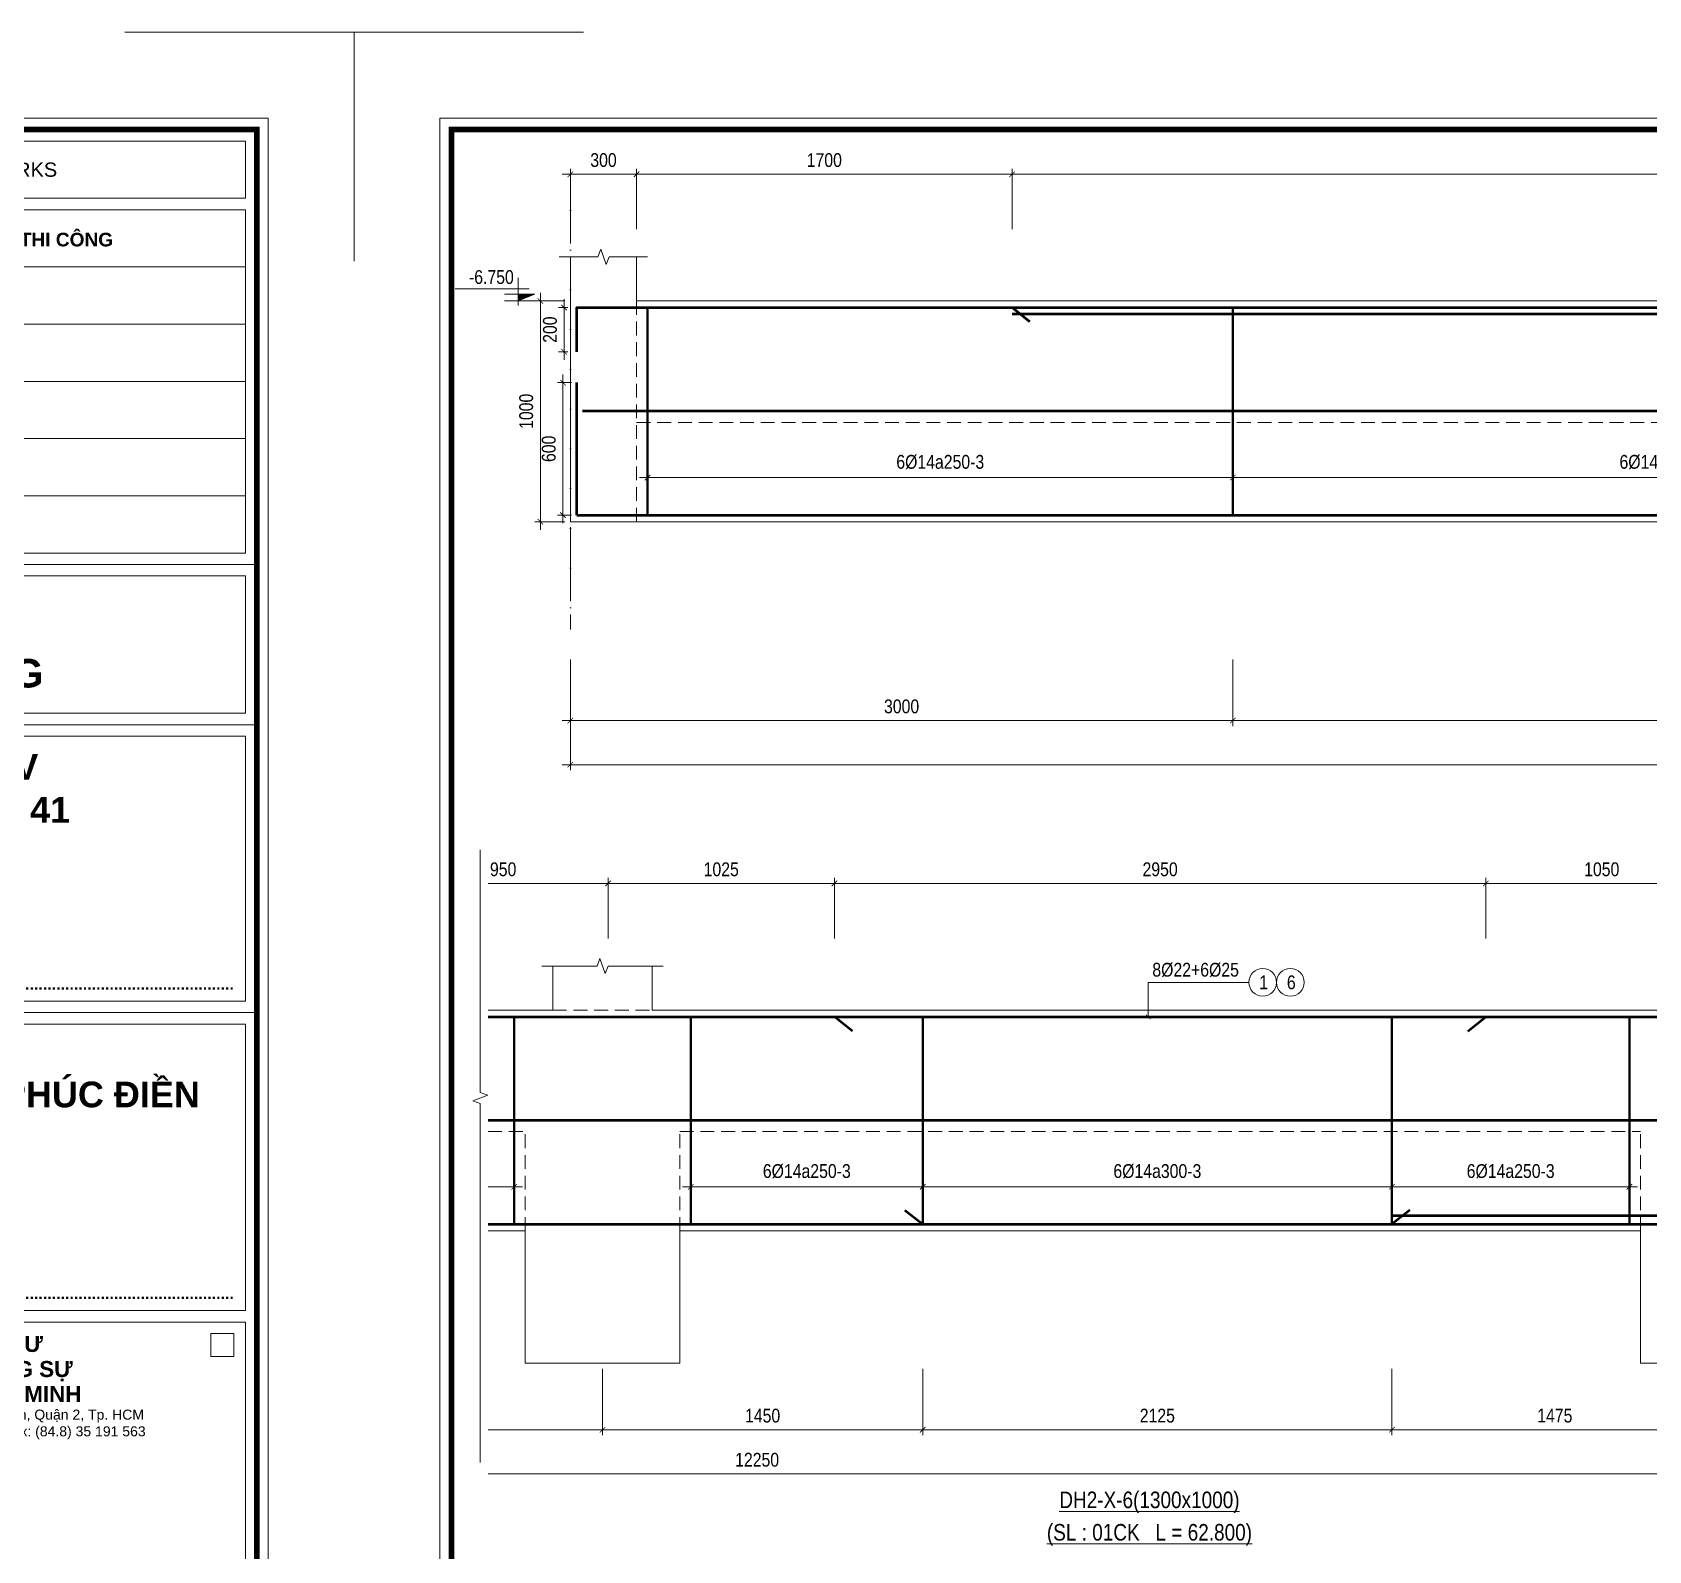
# Model space of a CAD drawing. Header units: millimetres. Extents: x 3014920 to 3563667, y -1638653 to -1356471.
# Drawn here: x 3104352 to 3111672, y -1592806 to -1585927 of the extents above; entities that cross this region are included whole.
import ezdxf
from ezdxf.enums import TextEntityAlignment as Align
from ezdxf.xclip import XClip

# ---------------------------------------------------------------- set-up
doc = ezdxf.new("R2010")
doc.units = ezdxf.units.MM
doc.header["$MEASUREMENT"] = 0
doc.header["$XCLIPFRAME"] = 0
doc.header["$PDMODE"] = 2
for name, pattern in [('6 TANG DIEN HINH 14-15$0$ACAD_ISO10W100', [18, 12, -3, 0, -3]), ('ACAD_ISO04W100', [30, 24, -3, 0, -3]), ('HIDDEN', [0.375, 0.25, -0.125])]:
    doc.linetypes.add(name, pattern=pattern)
doc.layers.get('0').update_dxf_attribs({"lineweight": 9})
doc.layers.get('Defpoints').update_dxf_attribs({"color": 10, "lineweight": 0})
for name, color, linetype, lineweight in [('CDAI', 21, 'Continuous', 40), ('CTHEP', 50, 'Continuous', 50), ('DBAO', 90, 'Continuous', 13), ('DGIONG', 130, 'Continuous', 13), ('HATCH', 154, 'Continuous', 9), ('KTH', 154, 'Continuous', 9), ('Net khuat', 8, 'HIDDEN', 13), ('TEXT', 7, 'Continuous', 15), ('TRUC', 251, 'ACAD_ISO04W100', 9)]:
    doc.layers.add(name, color=color, linetype=linetype, lineweight=lineweight)
doc.layers.add('CHG_XX_Khung ten$0$TKTC', color=1, linetype='Continuous')
doc.styles.add('CHG_XX_Khung ten$0$A1 BORDER$0$ARIAL', font='arial.ttf')
doc.styles.add('CHG_XX_Khung ten$0$A1 BORDER$0$Arial - Bold', font='arialbd.ttf', dxfattribs={"height": 2.5})
doc.styles.add('CHG_XX_Khung ten$0$A1 BORDER$0$Title Block DD$0$Arial - Bold', font='arialbd.ttf', dxfattribs={"height": 2.5})
doc.styles.add('CHG_XX_Khung ten$0$Arial - Bold', font='arialbd.ttf')
doc.styles.add('CHG_XX_Khung ten$0$ArialB', font='arialbd.ttf')
doc.styles.add('Star-HelCon', font='VHELVCN_0.TTF')
doc.styles.add('TTP-HelCon', font='VHELVCN_0.TTF')
doc.styles.add('VNI-HELVE-CONDENSE', font='VHELVCN_0.TTF')
doc.dimstyles.new('kc-25', dxfattribs={"dimtxt": 62.5, "dimasz": 20, "dimexe": 20, "dimexo": 50, "dimgap": 25, "dimtad": 3, "dimdec": 0, "dimzin": 0, "dimdsep": 46, "dimtxsty": 'VNI-HELVE-CONDENSE', "dimblk": 'DIM', "dimcen": 2.5, "dimclrd": 256, "dimclre": 154, "dimclrt": 7, "dimaunit": 1, "dimadec": 0, "dimazin": 0, "dimtfac": 1, "dimtdec": 0, "dimtix": 1, "dimtmove": 0, "dimatfit": 3, "dimldrblk": 'DOT', "dimfxl": 1, "dimtolj": 1, "dimtzin": 0, "dimarcsym": 0})
doc.dimstyles.new('TTP-25', dxfattribs={"dimscale": 25, "dimtxt": 2.5, "dimasz": 1, "dimexe": 1, "dimexo": 1, "dimgap": 0.09, "dimtad": 0, "dimdec": 4, "dimrnd": 1, "dimzin": 9, "dimdsep": 46, "dimtxsty": 'TTP-HelCon', "dimblk": 'ARCHTICK', "dimcen": 0.09, "dimdle": 1.5, "dimclrd": 256, "dimclre": 256, "dimclrt": 7, "dimadec": 0, "dimazin": 0, "dimtfac": 1, "dimtdec": 4, "dimtmove": 0, "dimatfit": 3, "dimldrblk": 'ARCHTICK', "dimfxl": 1, "dimtvp": 1, "dimtolj": 1, "dimtzin": 0, "dimarcsym": 0})

# ---------------------------------------------------------------- blocks, each defined once
blk = doc.blocks.new('2X-5')
at = {"layer": 'CTHEP'}
for p, q in [((23166.24997, 1605.94564), (-6549.3098, 1605.94563)), ((23166.59054, 1145.94564), (-6551.10276, 1145.94563)), ((23166.59054, 685.94564), (-6551.10276, 685.94563))]:
    blk.add_line(p, q, dxfattribs=at)
for points in [[(-6618.1943, 2065.94563), (23263.03284, 2065.94563)], [(-6625.45988, 225.94563), (23270, 225.94564), (23270, 925.94564)]]:
    blk.add_lwpolyline(points, dxfattribs=at)
at = {"layer": 'DBAO', "linetype": 'Continuous'}
blk.add_line((8225, 2095.94563), (15550.0075, 2095.94563), dxfattribs=at)
at = {"layer": 'DBAO', "linetype": 'Continuous', "flags": 128}
blk.add_lwpolyline([(-6499.9997, 2095.94563), (-6650.00163, 2095.94563), (-6650.00163, 195.94563), (23300, 195.94563), (23300, 2095.94563)], dxfattribs=at)
blk = doc.blocks.new('_ArchTick')
at = {"color": 0, "linetype": 'ByBlock', "const_width": 0.15}
blk.add_lwpolyline([(-0.5, -0.5), (0.5, 0.5)], dxfattribs=at)
blk = doc.blocks.new('*D1208')
at = {"layer": 'Defpoints', "color": 0, "transparency": 16777216}
for p in [(-50, 1399), (-50, 1125), (1650, 1125)]:
    blk.add_point(p, dxfattribs=at)
at = {"layer": 'KTH', "lineweight": -2, "transparency": 16777216}
for p, q in [((1687.5, 1399), (-87.5, 1399)), ((-50, 1150), (-50, 1424)), ((1650, 1150), (1650, 1424))]:
    blk.add_line(p, q, dxfattribs=at)
at = {"layer": 'KTH', "lineweight": -2, "transparency": 16777216, "xscale": 25, "yscale": 25, "zscale": 25, "rotation": 180}
blk.add_blockref('_ArchTick', (-50, 1399), dxfattribs=at)
at = {"layer": 'KTH', "lineweight": -2, "transparency": 16777216, "xscale": 25, "yscale": 25, "zscale": 25}
blk.add_blockref('_ArchTick', (1650, 1399), dxfattribs=at)
at = {"layer": 'KTH', "color": 7, "transparency": 16777216, "insert": (800, 1462.8), "char_height": 62.5, "attachment_point": 5, "style": 'TTP-HelCon'}
blk.add_mtext('\\A1;1700', dxfattribs=at)
blk = doc.blocks.new('*D1210')
at = {"layer": 'Defpoints', "color": 0, "transparency": 16777216}
for p in [(0, 222.1), (2650, 222.1), (2650, 25)]:
    blk.add_point(p, dxfattribs=at)
at = {"layer": 'KTH', "lineweight": -2, "transparency": 16777216}
for p, q in [((0, 197.1), (0, 0)), ((2650, 197.1), (2650, 0)), ((-37.5, 25), (2687.5, 25))]:
    blk.add_line(p, q, dxfattribs=at)
at = {"layer": 'KTH', "lineweight": -2, "transparency": 16777216, "xscale": 25, "yscale": 25, "zscale": 25, "rotation": 180}
blk.add_blockref('_ArchTick', (0, 25), dxfattribs=at)
at = {"layer": 'KTH', "lineweight": -2, "transparency": 16777216, "xscale": 25, "yscale": 25, "zscale": 25}
blk.add_blockref('_ArchTick', (2650, 25), dxfattribs=at)
at = {"layer": 'KTH', "color": 7, "transparency": 16777216, "insert": (1325, 94.9), "char_height": 62.5, "attachment_point": 5, "style": 'TTP-HelCon'}
blk.add_mtext('\\A1;6Þ14a250-3', dxfattribs=at)
blk = doc.blocks.new('*D1212')
at = {"layer": 'Defpoints', "color": 0, "transparency": 16777216}
for p in [(-350, 825), (-486, -175), (-350, -175)]:
    blk.add_point(p, dxfattribs=at)
at = {"layer": 'KTH', "lineweight": -2, "transparency": 16777216}
for p, q in [((-375, 825), (-511, 825)), ((-486, 862.5), (-486, -212.5)), ((-375, -175), (-511, -175))]:
    blk.add_line(p, q, dxfattribs=at)
at = {"layer": 'KTH', "lineweight": -2, "transparency": 16777216, "xscale": 25, "yscale": 25, "zscale": 25}
for p, rotation in [((-486, 825), 90), ((-486, -175), 270)]:
    blk.add_blockref('_ArchTick', p, dxfattribs=dict(at, rotation=rotation))
at = {"layer": 'KTH', "color": 7, "transparency": 16777216, "insert": (-549.8, 325), "char_height": 62.5, "attachment_point": 5, "rotation": 90, "style": 'TTP-HelCon'}
blk.add_mtext('\\A1;1000', dxfattribs=at)
blk = doc.blocks.new('CODE')
at = {"layer": 'DBAO'}
for p, q in [((-62.5, -20), (-62.5, 105)), ((-62.5, 0), (-137.5, 30)), ((-137.5, 30), (0, 30)), ((-137.5, 0), (0, 0)), ((-112.5, 55), (223.6, 55))]:
    blk.add_line(p, q, dxfattribs=at)
at = {"layer": 'HATCH', "color": 1}
blk.add_solid([(-62.5, 0), (-137.5, 30), (-62.5, 30)], dxfattribs=at)
blk = doc.blocks.new('*D1213')
at = {"layer": 'Defpoints', "color": 0, "transparency": 16777216}
for p in [(-350, 1399), (-350, 1125), (-50, 1125)]:
    blk.add_point(p, dxfattribs=at)
at = {"layer": 'KTH', "lineweight": -2, "transparency": 16777216}
for p, q in [((-12.5, 1399), (-387.5, 1399)), ((-350, 1150), (-350, 1424)), ((-50, 1150), (-50, 1424))]:
    blk.add_line(p, q, dxfattribs=at)
at = {"layer": 'KTH', "lineweight": -2, "transparency": 16777216, "xscale": 25, "yscale": 25, "zscale": 25, "rotation": 180}
blk.add_blockref('_ArchTick', (-350, 1399), dxfattribs=at)
at = {"layer": 'KTH', "lineweight": -2, "transparency": 16777216, "xscale": 25, "yscale": 25, "zscale": 25}
blk.add_blockref('_ArchTick', (-50, 1399), dxfattribs=at)
at = {"layer": 'KTH', "color": 7, "transparency": 16777216, "insert": (-200, 1462.8), "char_height": 62.5, "attachment_point": 5, "style": 'TTP-HelCon'}
blk.add_mtext('\\A1;300', dxfattribs=at)
blk = doc.blocks.new('*D1215')
at = {"layer": 'Defpoints', "color": 0, "transparency": 16777216}
for p in [(-350, -775), (2650, -775), (-350, -1076)]:
    blk.add_point(p, dxfattribs=at)
at = {"layer": 'KTH', "lineweight": -2, "transparency": 16777216}
for p, q in [((-350, -800), (-350, -1101)), ((2650, -800), (2650, -1101)), ((2687.5, -1076), (-387.5, -1076))]:
    blk.add_line(p, q, dxfattribs=at)
at = {"layer": 'KTH', "lineweight": -2, "transparency": 16777216, "xscale": 25, "yscale": 25, "zscale": 25, "rotation": 180}
blk.add_blockref('_ArchTick', (-350, -1076), dxfattribs=at)
at = {"layer": 'KTH', "lineweight": -2, "transparency": 16777216, "xscale": 25, "yscale": 25, "zscale": 25}
blk.add_blockref('_ArchTick', (2650, -1076), dxfattribs=at)
at = {"layer": 'KTH', "color": 7, "transparency": 16777216, "insert": (1150, -1012.2), "char_height": 62.5, "attachment_point": 5, "style": 'TTP-HelCon'}
blk.add_mtext('\\A1;3000', dxfattribs=at)
blk = doc.blocks.new('*D1216')
at = {"layer": 'Defpoints', "color": 0, "transparency": 16777216}
for p in [(15975, -775), (17425, -775), (15975, -1076)]:
    blk.add_point(p, dxfattribs=at)
at = {"layer": 'KTH', "lineweight": -2, "transparency": 16777216}
for p, q in [((15975, -800), (15975, -1101)), ((17425, -800), (17425, -1101)), ((17462.5, -1076), (15937.5, -1076))]:
    blk.add_line(p, q, dxfattribs=at)
at = {"layer": 'KTH', "lineweight": -2, "transparency": 16777216, "xscale": 25, "yscale": 25, "zscale": 25, "rotation": 180}
blk.add_blockref('_ArchTick', (15975, -1076), dxfattribs=at)
at = {"layer": 'KTH', "lineweight": -2, "transparency": 16777216, "xscale": 25, "yscale": 25, "zscale": 25}
blk.add_blockref('_ArchTick', (17425, -1076), dxfattribs=at)
at = {"layer": 'KTH', "color": 7, "transparency": 16777216, "insert": (16700, -1012.2), "char_height": 62.5, "attachment_point": 5, "style": 'TTP-HelCon'}
blk.add_mtext('\\A1;1450', dxfattribs=at)
blk = doc.blocks.new('*D1218')
at = {"layer": 'Defpoints', "color": 0, "transparency": 16777216}
for p in [(16000, 1399), (16000, 1125), (17025, 1125)]:
    blk.add_point(p, dxfattribs=at)
at = {"layer": 'KTH', "lineweight": -2, "transparency": 16777216}
for p, q in [((17062.5, 1399), (15962.5, 1399)), ((16000, 1150), (16000, 1424)), ((17025, 1150), (17025, 1424))]:
    blk.add_line(p, q, dxfattribs=at)
at = {"layer": 'KTH', "lineweight": -2, "transparency": 16777216, "xscale": 25, "yscale": 25, "zscale": 25, "rotation": 180}
blk.add_blockref('_ArchTick', (16000, 1399), dxfattribs=at)
at = {"layer": 'KTH', "lineweight": -2, "transparency": 16777216, "xscale": 25, "yscale": 25, "zscale": 25}
blk.add_blockref('_ArchTick', (17025, 1399), dxfattribs=at)
at = {"layer": 'KTH', "color": 7, "transparency": 16777216, "insert": (16512.5, 1462.8), "char_height": 62.5, "attachment_point": 5, "style": 'TTP-HelCon'}
blk.add_mtext('\\A1;1025', dxfattribs=at)
blk = doc.blocks.new('*D1221')
at = {"layer": 'Defpoints', "color": 0, "transparency": 16777216}
for p in [(8800, 1399), (1650, 1125), (8800, 1125)]:
    blk.add_point(p, dxfattribs=at)
at = {"layer": 'KTH', "lineweight": -2, "transparency": 16777216}
for p, q in [((1612.5, 1399), (8837.5, 1399)), ((1650, 1150), (1650, 1424)), ((8800, 1150), (8800, 1424))]:
    blk.add_line(p, q, dxfattribs=at)
at = {"layer": 'KTH', "lineweight": -2, "transparency": 16777216, "xscale": 25, "yscale": 25, "zscale": 25, "rotation": 180}
blk.add_blockref('_ArchTick', (1650, 1399), dxfattribs=at)
at = {"layer": 'KTH', "lineweight": -2, "transparency": 16777216, "xscale": 25, "yscale": 25, "zscale": 25}
blk.add_blockref('_ArchTick', (8800, 1399), dxfattribs=at)
at = {"layer": 'KTH', "color": 7, "transparency": 16777216, "insert": (5225, 1462.8), "char_height": 62.5, "attachment_point": 5, "style": 'TTP-HelCon'}
blk.add_mtext('\\A1;7150', dxfattribs=at)
blk = doc.blocks.new('*D1223')
at = {"layer": 'Defpoints', "color": 0, "transparency": 16777216}
for p in [(2650, -775), (7850, -775), (7850, -1076)]:
    blk.add_point(p, dxfattribs=at)
at = {"layer": 'KTH', "lineweight": -2, "transparency": 16777216}
for p, q in [((2650, -800), (2650, -1101)), ((7850, -800), (7850, -1101)), ((2612.5, -1076), (7887.5, -1076))]:
    blk.add_line(p, q, dxfattribs=at)
at = {"layer": 'KTH', "lineweight": -2, "transparency": 16777216, "xscale": 25, "yscale": 25, "zscale": 25, "rotation": 180}
blk.add_blockref('_ArchTick', (2650, -1076), dxfattribs=at)
at = {"layer": 'KTH', "lineweight": -2, "transparency": 16777216, "xscale": 25, "yscale": 25, "zscale": 25}
blk.add_blockref('_ArchTick', (7850, -1076), dxfattribs=at)
at = {"layer": 'KTH', "color": 7, "transparency": 16777216, "insert": (5250, -1012.2), "char_height": 62.5, "attachment_point": 5, "style": 'TTP-HelCon'}
blk.add_mtext('\\A1;5200', dxfattribs=at)
blk = doc.blocks.new('*D1225')
at = {"layer": 'Defpoints', "color": 0, "transparency": 16777216}
for p in [(10550, -775), (22800, -775), (10550, -1276)]:
    blk.add_point(p, dxfattribs=at)
at = {"layer": 'KTH', "lineweight": -2, "transparency": 16777216}
for p, q in [((10550, -800), (10550, -1301)), ((22800, -800), (22800, -1301)), ((22837.5, -1276), (10512.5, -1276))]:
    blk.add_line(p, q, dxfattribs=at)
at = {"layer": 'KTH', "lineweight": -2, "transparency": 16777216, "xscale": 25, "yscale": 25, "zscale": 25, "rotation": 180}
blk.add_blockref('_ArchTick', (10550, -1276), dxfattribs=at)
at = {"layer": 'KTH', "lineweight": -2, "transparency": 16777216, "xscale": 25, "yscale": 25, "zscale": 25}
blk.add_blockref('_ArchTick', (22800, -1276), dxfattribs=at)
at = {"layer": 'KTH', "color": 7, "transparency": 16777216, "insert": (16675, -1212.2), "char_height": 62.5, "attachment_point": 5, "style": 'TTP-HelCon'}
blk.add_mtext('\\A1;12250', dxfattribs=at)
blk = doc.blocks.new('*D1226')
at = {"layer": 'Defpoints', "color": 0, "transparency": 16777216}
for p in [(-350, -775), (10550, -775), (10550, -1276)]:
    blk.add_point(p, dxfattribs=at)
at = {"layer": 'KTH', "lineweight": -2, "transparency": 16777216}
for p, q in [((-350, -800), (-350, -1301)), ((10550, -800), (10550, -1301)), ((-387.5, -1276), (10587.5, -1276))]:
    blk.add_line(p, q, dxfattribs=at)
at = {"layer": 'KTH', "lineweight": -2, "transparency": 16777216, "xscale": 25, "yscale": 25, "zscale": 25, "rotation": 180}
blk.add_blockref('_ArchTick', (-350, -1276), dxfattribs=at)
at = {"layer": 'KTH', "lineweight": -2, "transparency": 16777216, "xscale": 25, "yscale": 25, "zscale": 25}
blk.add_blockref('_ArchTick', (10550, -1276), dxfattribs=at)
at = {"layer": 'KTH', "color": 7, "transparency": 16777216, "insert": (5100, -1212.2), "char_height": 62.5, "attachment_point": 5, "style": 'TTP-HelCon'}
blk.add_mtext('\\A1;10900', dxfattribs=at)
blk = doc.blocks.new('*D1228')
at = {"layer": 'Defpoints', "color": 0, "transparency": 16777216}
for p in [(2650, 222.1), (6550, 222.1), (2650, 25)]:
    blk.add_point(p, dxfattribs=at)
at = {"layer": 'KTH', "lineweight": -2, "transparency": 16777216}
for p, q in [((2650, 197.1), (2650, 0)), ((6550, 197.1), (6550, 0)), ((6587.5, 25), (2612.5, 25))]:
    blk.add_line(p, q, dxfattribs=at)
at = {"layer": 'KTH', "lineweight": -2, "transparency": 16777216, "xscale": 25, "yscale": 25, "zscale": 25, "rotation": 180}
blk.add_blockref('_ArchTick', (2650, 25), dxfattribs=at)
at = {"layer": 'KTH', "lineweight": -2, "transparency": 16777216, "xscale": 25, "yscale": 25, "zscale": 25}
blk.add_blockref('_ArchTick', (6550, 25), dxfattribs=at)
at = {"layer": 'KTH', "color": 7, "transparency": 16777216, "insert": (4600, 94.9), "char_height": 62.5, "attachment_point": 5, "style": 'TTP-HelCon'}
blk.add_mtext('\\A1;6Þ14a300-3', dxfattribs=at)
blk = doc.blocks.new('*D1229')
at = {"layer": 'Defpoints', "color": 0, "transparency": 16777216}
for p in [(16375, 222.1), (17425, 222.1), (16375, 25)]:
    blk.add_point(p, dxfattribs=at)
at = {"layer": 'KTH', "lineweight": -2, "transparency": 16777216}
for p, q in [((16375, 197.1), (16375, 0)), ((17425, 197.1), (17425, 0)), ((17462.5, 25), (16337.5, 25))]:
    blk.add_line(p, q, dxfattribs=at)
at = {"layer": 'KTH', "lineweight": -2, "transparency": 16777216, "xscale": 25, "yscale": 25, "zscale": 25, "rotation": 180}
blk.add_blockref('_ArchTick', (16375, 25), dxfattribs=at)
at = {"layer": 'KTH', "lineweight": -2, "transparency": 16777216, "xscale": 25, "yscale": 25, "zscale": 25}
blk.add_blockref('_ArchTick', (17425, 25), dxfattribs=at)
at = {"layer": 'KTH', "color": 7, "transparency": 16777216, "insert": (16900, 94.9), "char_height": 62.5, "attachment_point": 5, "style": 'TTP-HelCon'}
blk.add_mtext('\\A1;6Þ14a250-3', dxfattribs=at)
blk = doc.blocks.new('*D1249')
at = {"layer": 'Defpoints', "color": 0, "transparency": 16777216}
for p in [(17425, 222.1), (19550, 222.1), (19550, 25)]:
    blk.add_point(p, dxfattribs=at)
at = {"layer": 'KTH', "lineweight": -2, "transparency": 16777216}
for p, q in [((17425, 197.1), (17425, 0)), ((19550, 197.1), (19550, 0)), ((17387.5, 25), (19587.5, 25))]:
    blk.add_line(p, q, dxfattribs=at)
at = {"layer": 'KTH', "lineweight": -2, "transparency": 16777216, "xscale": 25, "yscale": 25, "zscale": 25, "rotation": 180}
blk.add_blockref('_ArchTick', (17425, 25), dxfattribs=at)
at = {"layer": 'KTH', "lineweight": -2, "transparency": 16777216, "xscale": 25, "yscale": 25, "zscale": 25}
blk.add_blockref('_ArchTick', (19550, 25), dxfattribs=at)
at = {"layer": 'KTH', "color": 7, "transparency": 16777216, "insert": (18487.5, 94.9), "char_height": 62.5, "attachment_point": 5, "style": 'TTP-HelCon'}
blk.add_mtext('\\A1;6Þ14a300-3', dxfattribs=at)
blk = doc.blocks.new('*D1250')
at = {"layer": 'Defpoints', "color": 0, "transparency": 16777216}
for p in [(14425, 222.1), (15575, 222.1), (14425, 25)]:
    blk.add_point(p, dxfattribs=at)
at = {"layer": 'KTH', "lineweight": -2, "transparency": 16777216}
for p, q in [((14425, 197.1), (14425, 0)), ((15575, 197.1), (15575, 0)), ((15612.5, 25), (14387.5, 25))]:
    blk.add_line(p, q, dxfattribs=at)
at = {"layer": 'KTH', "lineweight": -2, "transparency": 16777216, "xscale": 25, "yscale": 25, "zscale": 25, "rotation": 180}
blk.add_blockref('_ArchTick', (14425, 25), dxfattribs=at)
at = {"layer": 'KTH', "lineweight": -2, "transparency": 16777216, "xscale": 25, "yscale": 25, "zscale": 25}
blk.add_blockref('_ArchTick', (15575, 25), dxfattribs=at)
at = {"layer": 'KTH', "color": 7, "transparency": 16777216, "insert": (15000, 94.9), "char_height": 62.5, "attachment_point": 5, "style": 'TTP-HelCon'}
blk.add_mtext('\\A1;6Þ14a250-3', dxfattribs=at)
blk = doc.blocks.new('*D1252')
at = {"layer": 'Defpoints', "color": 0, "transparency": 16777216}
for p in [(14425, -775), (15975, -775), (14425, -1076)]:
    blk.add_point(p, dxfattribs=at)
at = {"layer": 'KTH', "lineweight": -2, "transparency": 16777216}
for p, q in [((14425, -800), (14425, -1101)), ((15975, -800), (15975, -1101)), ((16012.5, -1076), (14387.5, -1076))]:
    blk.add_line(p, q, dxfattribs=at)
at = {"layer": 'KTH', "lineweight": -2, "transparency": 16777216, "xscale": 25, "yscale": 25, "zscale": 25, "rotation": 180}
blk.add_blockref('_ArchTick', (14425, -1076), dxfattribs=at)
at = {"layer": 'KTH', "lineweight": -2, "transparency": 16777216, "xscale": 25, "yscale": 25, "zscale": 25}
blk.add_blockref('_ArchTick', (15975, -1076), dxfattribs=at)
at = {"layer": 'KTH', "color": 7, "transparency": 16777216, "insert": (15200, -1012.2), "char_height": 62.5, "attachment_point": 5, "style": 'TTP-HelCon'}
blk.add_mtext('\\A1;1550', dxfattribs=at)
blk = doc.blocks.new('*D1254')
at = {"layer": 'Defpoints', "color": 0, "transparency": 16777216}
for p in [(17425, -775), (19550, -775), (19550, -1076)]:
    blk.add_point(p, dxfattribs=at)
at = {"layer": 'KTH', "lineweight": -2, "transparency": 16777216}
for p, q in [((17425, -800), (17425, -1101)), ((19550, -800), (19550, -1101)), ((17387.5, -1076), (19587.5, -1076))]:
    blk.add_line(p, q, dxfattribs=at)
at = {"layer": 'KTH', "lineweight": -2, "transparency": 16777216, "xscale": 25, "yscale": 25, "zscale": 25, "rotation": 180}
blk.add_blockref('_ArchTick', (17425, -1076), dxfattribs=at)
at = {"layer": 'KTH', "lineweight": -2, "transparency": 16777216, "xscale": 25, "yscale": 25, "zscale": 25}
blk.add_blockref('_ArchTick', (19550, -1076), dxfattribs=at)
at = {"layer": 'KTH', "color": 7, "transparency": 16777216, "insert": (18487.5, -1012.2), "char_height": 62.5, "attachment_point": 5, "style": 'TTP-HelCon'}
blk.add_mtext('\\A1;2125', dxfattribs=at)
blk = doc.blocks.new('*D1255')
at = {"layer": 'Defpoints', "color": 0, "transparency": 16777216}
for p in [(19550, -775), (21025, -775), (21025, -1076)]:
    blk.add_point(p, dxfattribs=at)
at = {"layer": 'KTH', "lineweight": -2, "transparency": 16777216}
for p, q in [((19550, -800), (19550, -1101)), ((21025, -800), (21025, -1101)), ((19512.5, -1076), (21062.5, -1076))]:
    blk.add_line(p, q, dxfattribs=at)
at = {"layer": 'KTH', "lineweight": -2, "transparency": 16777216, "xscale": 25, "yscale": 25, "zscale": 25, "rotation": 180}
blk.add_blockref('_ArchTick', (19550, -1076), dxfattribs=at)
at = {"layer": 'KTH', "lineweight": -2, "transparency": 16777216, "xscale": 25, "yscale": 25, "zscale": 25}
blk.add_blockref('_ArchTick', (21025, -1076), dxfattribs=at)
at = {"layer": 'KTH', "color": 7, "transparency": 16777216, "insert": (20287.5, -1012.2), "char_height": 62.5, "attachment_point": 5, "style": 'TTP-HelCon'}
blk.add_mtext('\\A1;1475', dxfattribs=at)
blk = doc.blocks.new('*D1256')
at = {"layer": 'Defpoints', "color": 0, "transparency": 16777216}
for p in [(19550, 222.1), (20625, 222.1), (20625, 25)]:
    blk.add_point(p, dxfattribs=at)
at = {"layer": 'KTH', "lineweight": -2, "transparency": 16777216}
for p, q in [((19550, 197.1), (19550, 0)), ((20625, 197.1), (20625, 0)), ((19512.5, 25), (20662.5, 25))]:
    blk.add_line(p, q, dxfattribs=at)
at = {"layer": 'KTH', "lineweight": -2, "transparency": 16777216, "xscale": 25, "yscale": 25, "zscale": 25, "rotation": 180}
blk.add_blockref('_ArchTick', (19550, 25), dxfattribs=at)
at = {"layer": 'KTH', "lineweight": -2, "transparency": 16777216, "xscale": 25, "yscale": 25, "zscale": 25}
blk.add_blockref('_ArchTick', (20625, 25), dxfattribs=at)
at = {"layer": 'KTH', "color": 7, "transparency": 16777216, "insert": (20087.5, 94.9), "char_height": 62.5, "attachment_point": 5, "style": 'TTP-HelCon'}
blk.add_mtext('\\A1;6Þ14a250-3', dxfattribs=at)
blk = doc.blocks.new('*D1300')
at = {"layer": 'Defpoints', "color": 0, "transparency": 16777216}
for p in [(-378.4, 795), (-336.5, 795), (-336.5, 595)]:
    blk.add_point(p, dxfattribs=at)
at = {"layer": 'KTH', "lineweight": -2, "transparency": 16777216}
for p, q in [((-378.4, 557.5), (-378.4, 832.5)), ((-361.5, 795), (-403.4, 795)), ((-361.5, 595), (-403.4, 595))]:
    blk.add_line(p, q, dxfattribs=at)
at = {"layer": 'KTH', "lineweight": -2, "transparency": 16777216, "xscale": 25, "yscale": 25, "zscale": 25}
for p, rotation in [((-378.4, 795), 90), ((-378.4, 595), 270)]:
    blk.add_blockref('_ArchTick', p, dxfattribs=dict(at, rotation=rotation))
at = {"layer": 'KTH', "color": 7, "transparency": 16777216, "insert": (-442.3, 695), "char_height": 62.5, "attachment_point": 5, "rotation": 90, "style": 'TTP-HelCon'}
blk.add_mtext('\\A1;200', dxfattribs=at)
blk = doc.blocks.new('*D1301')
at = {"layer": 'Defpoints', "color": 0, "transparency": 16777216}
for p in [(-320, 455), (-383.8, -145), (-320, -145)]:
    blk.add_point(p, dxfattribs=at)
at = {"layer": 'KTH', "lineweight": -2, "transparency": 16777216}
for p, q in [((-345, 455), (-408.8, 455)), ((-383.8, 492.5), (-383.8, -182.5)), ((-345, -145), (-408.8, -145))]:
    blk.add_line(p, q, dxfattribs=at)
at = {"layer": 'KTH', "lineweight": -2, "transparency": 16777216, "xscale": 25, "yscale": 25, "zscale": 25}
for p, rotation in [((-383.8, 455), 90), ((-383.8, -145), 270)]:
    blk.add_blockref('_ArchTick', p, dxfattribs=dict(at, rotation=rotation))
at = {"layer": 'KTH', "color": 7, "transparency": 16777216, "insert": (-447.7, 155), "char_height": 62.5, "attachment_point": 5, "rotation": 90, "style": 'TTP-HelCon'}
blk.add_mtext('\\A1;600', dxfattribs=at)
blk = doc.blocks.new('*D1303')
at = {"layer": 'Defpoints', "color": 0, "transparency": 16777216}
for p in [(16000, 1399), (15050, 1125), (16000, 1125)]:
    blk.add_point(p, dxfattribs=at)
at = {"layer": 'KTH', "lineweight": -2, "transparency": 16777216}
for p, q in [((15012.5, 1399), (16037.5, 1399)), ((15050, 1150), (15050, 1424)), ((16000, 1150), (16000, 1424))]:
    blk.add_line(p, q, dxfattribs=at)
at = {"layer": 'KTH', "lineweight": -2, "transparency": 16777216, "xscale": 25, "yscale": 25, "zscale": 25, "rotation": 180}
blk.add_blockref('_ArchTick', (15050, 1399), dxfattribs=at)
at = {"layer": 'KTH', "lineweight": -2, "transparency": 16777216, "xscale": 25, "yscale": 25, "zscale": 25}
blk.add_blockref('_ArchTick', (16000, 1399), dxfattribs=at)
at = {"layer": 'KTH', "color": 7, "transparency": 16777216, "insert": (15525, 1462.8), "char_height": 62.5, "attachment_point": 5, "style": 'TTP-HelCon'}
blk.add_mtext('\\A1;950', dxfattribs=at)
blk = doc.blocks.new('*D1304')
at = {"layer": 'Defpoints', "color": 0, "transparency": 16777216}
for p in [(19975, 1399), (17025, 1125), (19975, 1125)]:
    blk.add_point(p, dxfattribs=at)
at = {"layer": 'KTH', "lineweight": -2, "transparency": 16777216}
for p, q in [((16987.5, 1399), (20012.5, 1399)), ((17025, 1150), (17025, 1424)), ((19975, 1150), (19975, 1424))]:
    blk.add_line(p, q, dxfattribs=at)
at = {"layer": 'KTH', "lineweight": -2, "transparency": 16777216, "xscale": 25, "yscale": 25, "zscale": 25, "rotation": 180}
blk.add_blockref('_ArchTick', (17025, 1399), dxfattribs=at)
at = {"layer": 'KTH', "lineweight": -2, "transparency": 16777216, "xscale": 25, "yscale": 25, "zscale": 25}
blk.add_blockref('_ArchTick', (19975, 1399), dxfattribs=at)
at = {"layer": 'KTH', "color": 7, "transparency": 16777216, "insert": (18500, 1462.8), "char_height": 62.5, "attachment_point": 5, "style": 'TTP-HelCon'}
blk.add_mtext('\\A1;2950', dxfattribs=at)
blk = doc.blocks.new('*D1305')
at = {"layer": 'Defpoints', "color": 0, "transparency": 16777216}
for p in [(21025, 1399), (19975, 1125), (21025, 1125)]:
    blk.add_point(p, dxfattribs=at)
at = {"layer": 'KTH', "lineweight": -2, "transparency": 16777216}
for p, q in [((19937.5, 1399), (21062.5, 1399)), ((19975, 1150), (19975, 1424)), ((21025, 1150), (21025, 1424))]:
    blk.add_line(p, q, dxfattribs=at)
at = {"layer": 'KTH', "lineweight": -2, "transparency": 16777216, "xscale": 25, "yscale": 25, "zscale": 25, "rotation": 180}
blk.add_blockref('_ArchTick', (19975, 1399), dxfattribs=at)
at = {"layer": 'KTH', "lineweight": -2, "transparency": 16777216, "xscale": 25, "yscale": 25, "zscale": 25}
blk.add_blockref('_ArchTick', (21025, 1399), dxfattribs=at)
at = {"layer": 'KTH', "color": 7, "transparency": 16777216, "insert": (20500, 1462.8), "char_height": 62.5, "attachment_point": 5, "style": 'TTP-HelCon'}
blk.add_mtext('\\A1;1050', dxfattribs=at)
blk = doc.blocks.new('DIM')
h = blk.add_hatch(color=1)
h.paths.add_polyline_path([(0.49, 0.29, 1), (0.29, 0.49), (-0.19, 0), (0.19, 0)])
h.paths.add_polyline_path([(0.19, 0), (-0.19, 0), (-0.49, -0.29, 1), (-0.29, -0.49)])
at = {"color": 9}
for p, q in [((-0.19, 0), (-1.5, 0)), ((0.19, 0), (1.5, 0))]:
    blk.add_line(p, q, dxfattribs=at)
at = {"color": 1}
for p, q in [((-0.49, -0.29), (0.29, 0.49)), ((-0.29, -0.49), (0.49, 0.29)), ((-0.19, 0), (0.19, 0))]:
    blk.add_line(p, q, dxfattribs=at)
blk.add_arc((-0.39, -0.39), 0.138, 135, 315, dxfattribs=at)
blk = doc.blocks.new('CHG_XX_Khung ten')
for p, q in [((687, 501), (824, 501)), ((687, 473), (824, 473)), ((687, 422.69), (824, 422.69))]:
    blk.add_line(p, q)
for points in [[(15, 579), (826, 579), (826, 15), (15, 15)], [(816, 362.62), (820, 362.62), (820, 366.62), (816, 366.62)]]:
    blk.add_lwpolyline(points, close=True)
at = {"color": 4, "linetype": 'Continuous', "const_width": 1}
blk.add_lwpolyline([(17, 577), (824, 577), (824, 17), (17, 17)], close=True, dxfattribs=at)
at = {"linetype": 'Continuous'}
for points in [[(822, 565), (689, 565), (689, 575), (822, 575)], [(822, 553), (689, 553), (689, 563), (822, 563)], [(822, 543), (689, 543), (689, 553), (822, 553)], [(822, 533), (689, 533), (689, 543), (822, 543)], [(822, 523), (689, 523), (689, 533), (822, 533)], [(822, 513), (689, 513), (689, 523), (822, 523)], [(822, 503), (689, 503), (689, 513), (822, 513)], [(689, 499), (822, 499), (822, 475), (689, 475)], [(689, 368.62), (822, 368.62), (822, 317.93), (689, 317.93)]]:
    blk.add_lwpolyline(points, close=True, dxfattribs=at)
at = {"layer": 'Defpoints', "color": 1, "ltscale": 2}
for points in [[(40.06, 594), (0, 594), (0, 554)], [(800.94, 594), (841, 594), (841, 554)]]:
    blk.add_lwpolyline(points, dxfattribs=at)
at = {"style": 'CHG_XX_Khung ten$0$A1 BORDER$0$ARIAL'}
blk.add_text('REMARKS', height=2.5, dxfattribs=at).set_placement((780.5, 570), align=Align.MIDDLE_CENTER)
at = {"style": 'CHG_XX_Khung ten$0$ArialB'}
blk.add_text('HỒ SƠ THIẾT KẾ BẢN VẼ THI CÔNG', height=2.3887, dxfattribs=at).set_placement((741, 557.78), align=Align.MIDDLE_LEFT)
at = {"style": 'CHG_XX_Khung ten$0$A1 BORDER$0$Title Block DD$0$Arial - Bold'}
for p in [(820, 427.69), (820, 373.62)]:
    blk.add_text('.....................................................', height=2, dxfattribs=at).set_placement(p, align=Align.MIDDLE_RIGHT)
at = {"ltscale": 10, "insert": (739.49, 366.19), "char_height": 2.8, "width": 76.248, "attachment_point": 1, "line_spacing_factor": 0.938532, "style": 'CHG_XX_Khung ten$0$A1 BORDER$0$Arial - Bold'}
blk.add_mtext('CÔNG TY KIẾN TRÚC SƯ\\PHỒ THIỆU TRỊ VÀ CỘNG SỰ\\PCHI NHÁNH TP.HỒ CHÍ MINH', dxfattribs=at)
at = {"ltscale": 10, "insert": (739.49, 345.2), "char_height": 1.75, "width": 83.001, "attachment_point": 7, "style": 'CHG_XX_Khung ten$0$A1 BORDER$0$ARIAL'}
blk.add_mtext('Địa chỉ: 37 Trần Ngọc Diện, P.Thảo Điền, Quận 2, Tp. HCM\\PTel: (84.8) 35 191 561 – 35 191 562, Fax: (84.8) 35 191 563\\PEmail: hcmc@htt-group.com', dxfattribs=at)
at = {"layer": 'CHG_XX_Khung ten$0$TKTC', "style": 'CHG_XX_Khung ten$0$Arial - Bold'}
blk.add_text('BẢN VẼ THI CÔNG', height=5, dxfattribs=at).set_placement((755.5, 482), align=Align.MIDDLE_CENTER)
at = {"ltscale": 10, "char_height": 4.5, "attachment_point": 2, "style": 'CHG_XX_Khung ten$0$A1 BORDER$0$Title Block DD$0$Arial - Bold', "bg_fill": 2}
for s, insert, width in [('CÔNG TY TNHH MTV\\PSỬA CHỮA MÁY BAY 41', (754.39, 467.87), 83.001), ('CÔNG TY CỔ PHẦN THIÊN PHÚC ĐIỀN', (755.91, 410.64), 121.2929)]:
    blk.add_mtext(s, dxfattribs=dict(at, insert=insert, width=width))
at = {"linetype": 'Continuous'}
for points in [[(689, 471), (822, 471), (822, 424.69), (689, 424.69)], [(689, 420.69), (822, 420.69), (822, 370.62), (689, 370.62)]]:
    blk.add_lwpolyline(points, close=True, dxfattribs=at)
blk = doc.blocks.new('2X-6')
at = {"layer": 'CDAI'}
for points in [[(0, 795.00211), (0, -144.99789)], [(2650, 795.00211), (2650, -144.99789)], [(15575.00189, 795), (15575.00189, -145)], [(16375.00181, 795), (16375.00181, -145)], [(17425.00181, 795), (17425.00181, -145)], [(19550.00181, 795), (19550.00181, -145)], [(20625.00181, 795), (20625.00181, -145)]]:
    blk.add_lwpolyline(points, dxfattribs=at)
at = {"layer": 'CTHEP'}
for p, q in [((1731.42589, 730.4745), (1650, 795)), ((8800.00347, 765), (1650, 765)), ((17106.4277, 730.47451), (17025.00181, 795)), ((19893.57592, 730.4745), (19975.00181, 795)), ((-320.00014, -145), (-320.00014, 455)), ((62408.63368, 325.00001), (-295.8093, 325)), ((-320.00014, -145), (-320.00014, -145)), ((17343.57591, -80.4745), (17425.00181, -145)), ((19631.42771, -80.4745), (19550.00181, -145))]:
    blk.add_line(p, q, dxfattribs=at)
for points in [[(-320.00014, 595.00141), (-320.00014, 795), (62463.59072, 795)], [(-320.00014, -145), (62469.99431, -144.99999), (62469.99431, -144.99999)], [(19550.00181, -105), (24850.00182, -105)]]:
    blk.add_lwpolyline(points, dxfattribs=at)
at = {"layer": 'DBAO', "linetype": 'Continuous'}
for p, q in [((-49.99264, 1025), (-49.99264, 825)), ((15750.00181, 1025), (15750.00181, 825)), ((16200.00181, 825), (16200.00181, 1025)), ((-49.99264, 825), (6999.99986, 825)), ((11000.00181, 825), (15750.00181, 825)), ((16200.00181, 825), (20800.00181, 825))]:
    blk.add_line(p, q, dxfattribs=at)
at = {"layer": 'DBAO', "linetype": 'Continuous', "flags": 128}
for points in [[(-350.00014, 1025), (-350.00014, -175), (15625.00189, -175)], [(-350.00014, -199.99999), (-350.00014, -425)], [(16325.00188, -175), (20675.00189, -175)]]:
    blk.add_lwpolyline(points, dxfattribs=at)
at = {"layer": 'DBAO'}
for points in [[(15625.00189, -175), (15625.00189, -775), (16325.00188, -775), (16325.00188, -175)], [(20675.00189, -175), (20675.00189, -775), (21375.00189, -775), (21375.00189, -175)]]:
    blk.add_lwpolyline(points, dxfattribs=at)
at = {"layer": 'DGIONG', "linetype": 'Continuous', "flags": 128}
for points in [[(0.00736, 1025), (-175.00014, 1025), (-187.50014, 990.65653), (-212.50014, 1059.34347), (-225.00014, 1025), (-400.00014, 1025)], [(16250.00181, 1025), (16000.00181, 1025), (15987.50181, 990.65653), (15962.50181, 1059.34347), (15950.00181, 1025), (15699.9868, 1025)]]:
    blk.add_lwpolyline(points, dxfattribs=at)
at = {"layer": 'DGIONG'}
for centre in [(18964.83907, 951.06616), (19089.83907, 951.06616)]:
    blk.add_circle(centre, 62.5, dxfattribs=at)
at = {"layer": 'Net khuat', "ltscale": 250}
for p, q in [((-50.00014, 825), (-49.99264, 825)), ((-50.00014, -175), (-49.99264, 825)), ((15750.00181, 825), (16200.00181, 825)), ((-49.99522, 275), (10550.00181, 275)), ((11850.00338, 275), (15625.00189, 275)), ((15625.00189, -175), (15625.00189, 275)), ((16325.00188, 275), (20675.00189, 275)), ((16325.00188, -175), (16325.00188, 275)), ((20675.00189, -175), (20675.00189, 275))]:
    blk.add_line(p, q, dxfattribs=at)
at = {"layer": 'TRUC', "linetype": '6 TANG DIEN HINH 14-15$0$ACAD_ISO10W100', "ltscale": 10}
blk.add_lwpolyline([(-350.00014, 1385.5), (-350.00014, -664)], dxfattribs=at)
at = {"layer": 'KTH', "linetype": 'Continuous', "xscale": -1}
blk.add_blockref('CODE', (-648.50014, 825), dxfattribs=at)
at = {"layer": 'TEXT', "style": 'TTP-HelCon'}
blk.add_text('8Þ22+6Þ25', height=62.5, dxfattribs=at).set_placement((18464.7851, 976.91911, 0))
blk.add_text('-6.750', height=62.5, dxfattribs=at).set_placement((-606.23347, 901.99499), align=Align.RIGHT)
at = {"layer": 'TEXT', "style": 'Star-HelCon'}
for s, p in [('1', (18969.00574, 951.06616)), ('6', (19094.00574, 951.06616))]:
    blk.add_text(s, height=62.5, dxfattribs=at).set_placement(p, align=Align.MIDDLE)
at = {"layer": 'KTH'}
for base, p1, p2, picture, middle in [((-350.00014, 1399.00461), (-49.99264, 1125), (-350.00014, 1125), '*D1213', (-199.99639, 1462.83794)), ((-49.99264, 1399.00461), (1650, 1125), (-49.99264, 1125), '*D1208', (800.00368, 1462.83794)), ((16000.00181, 1399.00461), (17025.00181, 1125), (16000.00181, 1125), '*D1218', (16512.50181, 1462.83794)), ((7850.00347, -1076.04426), (2650, -775), (7850.00347, -775), '*D1223', (5250.00174, -1012.21093)), ((10550.00361, -1276), (22800.00181, -775), (10550.00361, -775), '*D1225', (16675.00271, -1212.16666)), ((19550.00181, -1076.04426), (17425.00181, -775), (19550.00181, -775), '*D1254', (18487.50181, -1012.21093)), ((21025.00189, -1076.04426), (19550.00181, -775), (21025.00189, -775), '*D1255', (20287.50185, -1012.21093))]:
    dim = blk.add_linear_dim(base=base, p1=p1, p2=p2, dimstyle='TTP-25', override={"dimtmove": 1}, dxfattribs=at)
    dim.commit()
    dim.dimension.update_dxf_attribs({"geometry": picture, "text_midpoint": middle})
for base, p1, p2, angle, picture, middle in [((8800.00347, 1399.00461), (1650, 1125), (8800.00347, 1125), 180, '*D1221', (5225.00174, 1462.83794)), ((16000.00181, 1399.00461), (15050.00189, 1125), (16000.00181, 1125), 180, '*D1303', (15525.00185, 1462.83794)), ((19975.00181, 1399.00461), (17025.00181, 1125), (19975.00181, 1125), 180, '*D1304', (18500.00181, 1462.83794)), ((21025.00189, 1399.00461), (19975.00181, 1125), (21025.00189, 1125), 180, '*D1305', (20500.00185, 1462.83794)), ((-486.00014, -175), (-350.00014, 825), (-350.00014, -175), 90, '*D1212', (-549.83347, 325)), ((-350.00014, -1076.04426), (2650, -775), (-350.00014, -775), 180, '*D1215', (1149.99993, -1012.21093)), ((10550.0036121593, -1275.9999979939), (-350.0001406879, -774.9999979883), (10550.0036121593, -774.9999979897), 180, '*D1226', (5100.0017357357, -1212.1666646606)), ((14425.00189, -1076.04426), (15975.00188, -775), (14425.00189, -775), 180, '*D1252', (15200.00188, -1012.21093)), ((15975.00188, -1076.04426), (17425.00181, -775), (15975.00188, -775), 180, '*D1216', (16700.00185, -1012.21093))]:
    dim = blk.add_linear_dim(base=base, p1=p1, p2=p2, angle=angle, dimstyle='TTP-25', override={"dimtmove": 1}, dxfattribs=at)
    dim.commit()
    dim.dimension.update_dxf_attribs({"geometry": picture, "text_midpoint": middle})
dim = blk.add_aligned_dim(p1=(-336.54669, 595.00141), p2=(-336.54669, 795), distance=41.89033, dimstyle='TTP-25', override={"dimtmove": 1}, dxfattribs=at)
dim.commit()
dim.dimension.update_dxf_attribs({"geometry": '*D1300', "text_midpoint": (-442.27035, 695.00071)})
dim = blk.add_aligned_dim(p1=(-320.00014, 455), p2=(-320.00014, -145), distance=-63.81728, dimstyle='TTP-25', dxfattribs=at)
dim.commit()
dim.dimension.update_dxf_attribs({"geometry": '*D1301', "text_midpoint": (-447.65076, 155)})
for base, p1, p2, text, picture, middle in [((2650, 25), (0, 222.13667), (2650, 222.13667), '6Þ14a250-3', '*D1210', (1325, 94.91667)), ((19550.00181, 25), (17425.00181, 222.13667), (19550.00181, 222.13667), '6Þ14a300-3', '*D1249', (18487.50181, 94.91667)), ((20625.00181, 25), (19550.00181, 222.13667), (20625.00181, 222.13667), '6Þ14a250-3', '*D1256', (20087.50181, 94.91667))]:
    dim = blk.add_linear_dim(base=base, p1=p1, p2=p2, text=text, dimstyle='TTP-25', override={"dimtmove": 1}, dxfattribs=at)
    dim.commit()
    dim.dimension.update_dxf_attribs({"geometry": picture, "text_midpoint": middle})
for base, p1, p2, text, picture, middle in [((2650, 25), (6550.00152, 222.13667), (2650, 222.13667), '6Þ14a300-3', '*D1228', (4600.00076, 94.91667)), ((14425.00181, 25), (15575.00189, 222.13667), (14425.00181, 222.13667), '6Þ14a250-3', '*D1250', (15000.00185, 94.91667)), ((16375.00181, 25), (17425.00181, 222.13667), (16375.00181, 222.13667), '6Þ14a250-3', '*D1229', (16900.00181, 94.91667))]:
    dim = blk.add_linear_dim(base=base, p1=p1, p2=p2, angle=180, text=text, dimstyle='TTP-25', override={"dimtmove": 1}, dxfattribs=at)
    dim.commit()
    dim.dimension.update_dxf_attribs({"geometry": picture, "text_midpoint": middle})
at = {"layer": 'DGIONG'}
blk.add_leader([(18446.27317, 795), (18446.27307, 951.06616), (18902.33907, 951.06616)], dimstyle='kc-25', override={"dimtad": 0, "dimldrblk": 'ArchTick', "dimfxl": 100, "dimarcsym": 1}, dxfattribs=at)

msp = doc.modelspace()

# ---------------------------------------------------------------- linework, layer by layer
at = {"layer": 'DGIONG', "linetype": 'Continuous', "elevation": 0, "flags": 128}
msp.add_lwpolyline([(3106380.944, -1592405.74014), (3106380.94423, -1590779.74014), (3106346.60076, -1590767.24014), (3106415.28769, -1590742.24014), (3106380.94423, -1590729.74014), (3106380.944, -1589630.73553)], dxfattribs=at)

# ---------------------------------------------------------------- block references
at = {"layer": 'DBAO'}
ref = msp.add_blockref('2X-6', (3107138.93578, -1587969.15278), dxfattribs=at)
XClip(ref).set_block_clipping_path([(-1638.1832787527, -1721.8275090233), (16426.2046676348, 2389.9415)])
ref = msp.add_blockref('2X-5', (3092244.71164, -1590547.58097), dxfattribs=at)
XClip(ref).set_block_clipping_path([(-7792.7835066742, -1510.5760059461), (8516.570998658, 2857.4715487161)])
ref = msp.add_blockref('2X-6', (3090959.57058, -1591182.20371), dxfattribs=at)
XClip(ref).set_block_clipping_path([(15457.1181627339, -1550.1848006914), (32660.3576309553, 2419.7536452064)])

# ---------------------------------------------------------------- texts
at = {"layer": 'TEXT', "color": 6, "style": 'TTP-HelCon'}
for s, p in [('%%UDH2-X-6(1300x1000)', (3109411.32765, -1592613.22573)), ('%%U(SL : 01CK   L = 62.800)', (3109411.32765, -1592760.12032))]:
    msp.add_text(s, height=75, dxfattribs=at).set_placement(p, align=Align.CENTER)

# ---------------------------------------------------------------- next in the draw order: block references
at = {"color": 5, "xscale": 25.92478421704392, "yscale": 25.92478421704392, "zscale": 25.92478421704392}
msp.add_blockref('CHG_XX_Khung ten', (3084006.85793, -1601326.46106), dxfattribs=at)

# ---------------------------------------------------------------- next in the draw order: block references
msp.add_blockref('CHG_XX_Khung ten', (3105809.60146, -1601326.46106), dxfattribs=at)

doc.saveas('drawing.dxf')
